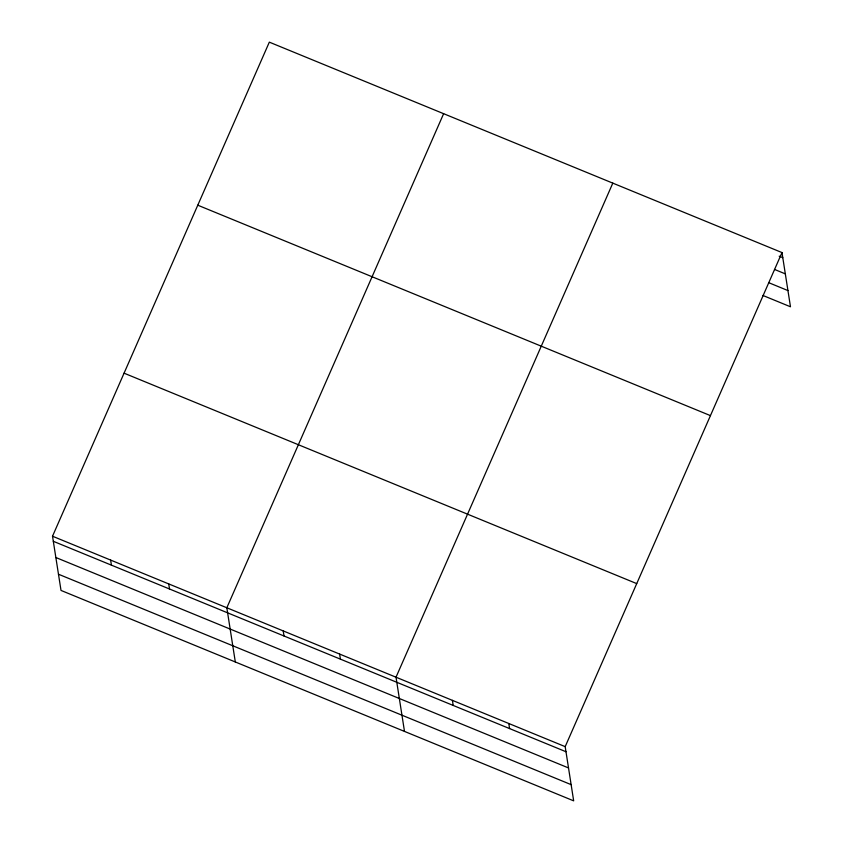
<?xml version="1.0" encoding="UTF-8"?>
<svg xmlns="http://www.w3.org/2000/svg" width="843" height="843" viewBox="0 0 843 843"><rect width="100%" height="100%" fill="white"/><g stroke="black" fill="none" stroke-linecap="round" stroke-linejoin="round"><path stroke-width="1.26" d="M781.988 252.573L565.189 746.645L573.672 800.85L61.012 590.427L52.519 536.222L269.328 42.15L781.988 252.573L790.481 306.778L762.883 295.45M443.629 113.7L226.83 607.771L235.313 661.966M612.808 183.131L396.01 677.214L404.492 731.408M779.185 256.177L782.789 257.652M774.527 269.433L785.328 273.87M768.742 282.69L787.942 290.572M197.778 205.197L710.449 415.62M124.069 373.175L636.728 583.609M52.519 536.222L565.189 746.645M53.32 541.301L565.98 751.735M55.859 557.518L568.519 767.941M58.473 574.22L571.132 784.643M508.793 723.505L509.594 728.584M452.406 700.354L453.197 705.433M339.613 654.063L340.414 659.142M283.216 630.912L284.017 636.001M168.726 583.925L169.517 589.004M110.623 560.068L111.424 565.158"/></g></svg>
